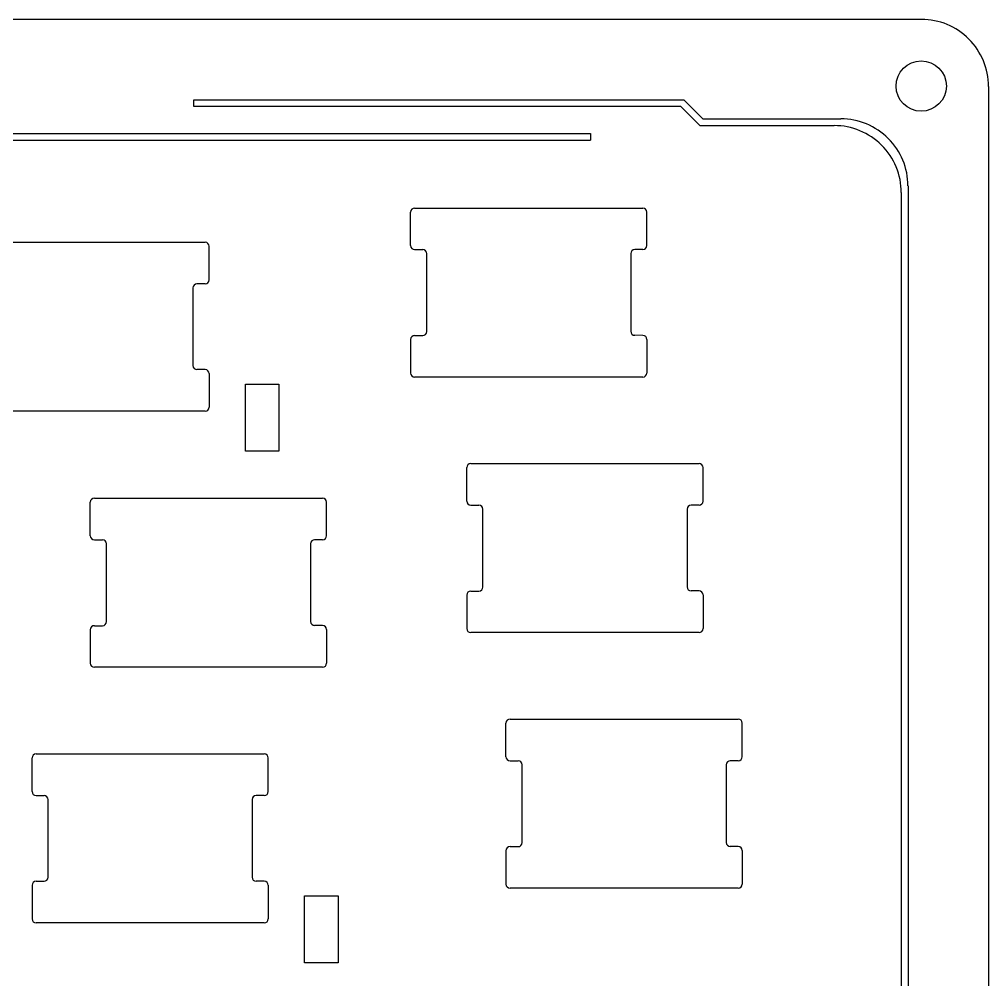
# Model space of a CAD drawing. Extents: x 7 to 394, y -192 to -46.
# Drawn here: x 321.4 to 393.6, y -125 to -53.4 of the extents above; entities that cross this region are included whole.
import ezdxf

# ---------------------------------------------------------------- set-up
doc = ezdxf.new("R2010")
doc.units = 0
doc.layers.add('Pcb_17aa', color=7, linetype='CONTINUOUS')

msp = doc.modelspace()

# ---------------------------------------------------------------- linework, layer by layer
at = {"layer": 'Pcb_17aa'}
for p, q in [((388.637, -53.3832), (266.466, -53.3806)), ((388.637, -53.3832, -1.6), (266.466, -53.3806, -1.6)), ((388.637, -53.3832), (266.466, -53.3806)), ((388.637, -53.3832, -1.6), (266.466, -53.3806, -1.6)), ((388.637, -53.3832), (388.637, -53.3832, -1.6)), ((388.637, -53.3832), (388.637, -53.3832, -1.6)), ((390.498, -58.354), (390.498, -58.354, -1.6)), ((390.498, -58.354), (390.498, -58.354, -1.6)), ((393.642, -58.3819), (393.642, -58.3819, -1.6)), ((393.642, -58.3819), (393.647, -172.534)), ((393.642, -58.3819, -1.6), (393.647, -172.534, -1.6)), ((393.642, -58.3819), (393.642, -58.3819, -1.6)), ((393.642, -58.3819), (393.647, -172.534)), ((393.642, -58.3819, -1.6), (393.647, -172.534, -1.6)), ((334.432, -59.3827), (334.432, -59.3827, -1.6)), ((334.432, -59.3827), (370.931, -59.3827)), ((334.432, -59.3827, -1.6), (370.931, -59.3827, -1.6)), ((334.432, -59.3827), (334.432, -59.3827, -1.6)), ((334.432, -59.883), (334.432, -59.3827)), ((334.432, -59.883, -1.6), (334.432, -59.3827, -1.6)), ((334.432, -59.3827), (370.931, -59.3827)), ((334.432, -59.883), (334.432, -59.3827)), ((334.432, -59.3827, -1.6), (370.931, -59.3827, -1.6)), ((334.432, -59.883, -1.6), (334.432, -59.3827, -1.6)), ((334.432, -59.883), (334.432, -59.883, -1.6)), ((370.721, -59.883), (334.432, -59.883)), ((370.721, -59.883, -1.6), (334.432, -59.883, -1.6)), ((334.432, -59.883), (334.432, -59.883, -1.6)), ((370.721, -59.883), (334.432, -59.883)), ((370.721, -59.883, -1.6), (334.432, -59.883, -1.6)), ((370.721, -59.883), (370.721, -59.883, -1.6)), ((372.135, -61.2978), (370.721, -59.883)), ((372.135, -61.2978, -1.6), (370.721, -59.883, -1.6)), ((370.721, -59.883), (370.721, -59.883, -1.6)), ((372.135, -61.2978), (370.721, -59.883)), ((372.135, -61.2978, -1.6), (370.721, -59.883, -1.6)), ((370.931, -59.3827), (370.931, -59.3827, -1.6)), ((370.931, -59.3827), (372.346, -60.7974)), ((370.931, -59.3827, -1.6), (372.346, -60.7974, -1.6)), ((370.931, -59.3827), (370.931, -59.3827, -1.6)), ((370.931, -59.3827), (372.346, -60.7974)), ((370.931, -59.3827, -1.6), (372.346, -60.7974, -1.6)), ((372.135, -61.2978), (372.135, -61.2978, -1.6)), ((372.135, -61.2978), (382.137, -61.2978)), ((372.135, -61.2978, -1.6), (382.137, -61.2978, -1.6)), ((372.135, -61.2978), (372.135, -61.2978, -1.6)), ((372.135, -61.2978), (382.137, -61.2978)), ((372.135, -61.2978, -1.6), (382.137, -61.2978, -1.6)), ((372.346, -60.7974), (372.346, -60.7974, -1.6)), ((372.346, -60.7974), (382.635, -60.7974)), ((372.346, -60.7974, -1.6), (382.635, -60.7974, -1.6)), ((372.346, -60.7974), (372.346, -60.7974, -1.6)), ((372.346, -60.7974), (382.635, -60.7974)), ((372.346, -60.7974, -1.6), (382.635, -60.7974, -1.6)), ((382.137, -61.2978), (382.137, -61.2978, -1.6)), ((382.137, -61.2978), (382.137, -61.2978, -1.6)), ((382.635, -60.7974), (382.635, -60.7974, -1.6)), ((382.635, -60.7974), (382.635, -60.7974, -1.6)), ((289.563, -61.8846), (363.992, -61.8846)), ((289.563, -61.8846, -1.6), (363.992, -61.8846, -1.6)), ((289.563, -61.8846), (363.992, -61.8846)), ((289.563, -61.8846, -1.6), (363.992, -61.8846, -1.6)), ((363.992, -61.8846), (363.992, -61.8846, -1.6)), ((363.992, -61.8846), (363.992, -61.8846, -1.6)), ((363.992, -61.8846), (363.992, -62.3849)), ((363.992, -61.8846, -1.6), (363.992, -62.3849, -1.6)), ((363.992, -61.8846), (363.992, -62.3849)), ((363.992, -61.8846, -1.6), (363.992, -62.3849, -1.6)), ((289.563, -62.3849), (363.992, -62.3849)), ((289.563, -62.3849, -1.6), (363.992, -62.3849, -1.6)), ((289.563, -62.3849), (363.992, -62.3849)), ((289.563, -62.3849, -1.6), (363.992, -62.3849, -1.6)), ((363.992, -62.3849), (363.992, -62.3849, -1.6)), ((363.992, -62.3849), (363.992, -62.3849, -1.6)), ((387.142, -66.2965), (387.142, -66.2965, -1.6)), ((387.142, -66.2965), (387.142, -164.576)), ((387.142, -66.2965, -1.6), (387.142, -164.576, -1.6)), ((387.142, -66.2965), (387.142, -66.2965, -1.6)), ((387.142, -66.2965), (387.142, -164.576)), ((387.142, -66.2965, -1.6), (387.142, -164.576, -1.6)), ((387.64, -65.7962), (387.64, -65.7962, -1.6)), ((387.64, -65.7962), (387.642, -165.084)), ((387.64, -65.7962, -1.6), (387.642, -165.084, -1.6)), ((387.64, -65.7962), (387.64, -65.7962, -1.6)), ((387.64, -65.7962), (387.642, -165.084)), ((387.64, -65.7962, -1.6), (387.642, -165.084, -1.6)), ((350.571, -67.7421), (350.571, -67.7421, -1.6)), ((350.571, -67.7421), (350.571, -67.7421, -1.6)), ((350.571, -70.2412), (350.571, -67.7421)), ((350.571, -70.2412, -1.6), (350.571, -67.7421, -1.6)), ((350.571, -70.2412), (350.571, -67.7421)), ((350.571, -70.2412, -1.6), (350.571, -67.7421, -1.6)), ((350.871, -67.4421), (350.871, -67.4421, -1.6)), ((350.871, -67.4421), (367.876, -67.4421)), ((350.871, -67.4421, -1.6), (367.876, -67.4421, -1.6)), ((350.871, -67.4421), (350.871, -67.4421, -1.6)), ((350.871, -67.4421), (367.876, -67.4421)), ((350.871, -67.4421, -1.6), (367.876, -67.4421, -1.6)), ((367.876, -67.4421), (367.876, -67.4421, -1.6)), ((367.876, -67.4421), (367.876, -67.4421, -1.6)), ((368.176, -67.7421), (368.176, -67.7421, -1.6)), ((368.178, -70.2412), (368.176, -67.7421)), ((368.178, -70.2412, -1.6), (368.176, -67.7421, -1.6)), ((368.176, -67.7421), (368.176, -67.7421, -1.6)), ((368.178, -70.2412), (368.176, -67.7421)), ((368.178, -70.2412, -1.6), (368.176, -67.7421, -1.6)), ((318.257, -69.9948), (335.262, -69.9948)), ((318.257, -69.9948, -1.6), (335.262, -69.9948, -1.6)), ((318.257, -69.9948), (335.262, -69.9948)), ((318.257, -69.9948, -1.6), (335.262, -69.9948, -1.6)), ((335.262, -69.9948), (335.262, -69.9948, -1.6)), ((335.262, -69.9948), (335.262, -69.9948, -1.6)), ((335.562, -70.2948), (335.562, -70.2948, -1.6)), ((335.562, -70.2948), (335.562, -70.2948, -1.6)), ((335.562, -72.7989), (335.562, -70.2948)), ((335.562, -72.7989, -1.6), (335.562, -70.2948, -1.6)), ((335.562, -72.7989), (335.562, -70.2948)), ((335.562, -72.7989, -1.6), (335.562, -70.2948, -1.6)), ((350.571, -70.2412), (350.571, -70.2412, -1.6)), ((350.571, -70.2412), (350.571, -70.2412, -1.6)), ((350.871, -70.5412), (351.475, -70.5406)), ((350.871, -70.5412, -1.6), (351.475, -70.5406, -1.6)), ((350.871, -70.5412), (351.475, -70.5406)), ((350.871, -70.5412, -1.6), (351.475, -70.5406, -1.6)), ((350.871, -70.5412), (350.871, -70.5412, -1.6)), ((350.871, -70.5412), (350.871, -70.5412, -1.6)), ((351.475, -70.5406), (351.475, -70.5406, -1.6)), ((351.475, -70.5406), (351.475, -70.5406, -1.6)), ((367.284, -70.5409), (367.284, -70.5409, -1.6)), ((367.878, -70.5412), (367.284, -70.5409)), ((367.878, -70.5412, -1.6), (367.284, -70.5409, -1.6)), ((367.284, -70.5409), (367.284, -70.5409, -1.6)), ((367.878, -70.5412), (367.284, -70.5409)), ((367.878, -70.5412, -1.6), (367.284, -70.5409, -1.6)), ((367.878, -70.5412), (367.878, -70.5412, -1.6)), ((367.878, -70.5412), (367.878, -70.5412, -1.6)), ((368.178, -70.2412), (368.178, -70.2412, -1.6)), ((368.178, -70.2412), (368.178, -70.2412, -1.6)), ((351.775, -70.8406), (351.775, -70.8406, -1.6)), ((351.775, -70.8406), (351.775, -70.8406, -1.6)), ((351.775, -76.6465), (351.775, -70.8406)), ((351.775, -76.6465, -1.6), (351.775, -70.8406, -1.6)), ((351.775, -76.6465), (351.775, -70.8406)), ((351.775, -76.6465, -1.6), (351.775, -70.8406, -1.6)), ((366.984, -70.8409), (366.984, -70.8409, -1.6)), ((366.984, -70.8409), (366.984, -70.8409, -1.6)), ((366.984, -70.8409), (366.984, -76.6315)), ((366.984, -70.8409, -1.6), (366.984, -76.6315, -1.6)), ((366.984, -70.8409), (366.984, -76.6315)), ((366.984, -70.8409, -1.6), (366.984, -76.6315, -1.6)), ((335.562, -72.7989), (335.562, -72.7989, -1.6)), ((335.562, -72.7989), (335.562, -72.7989, -1.6)), ((334.353, -73.3984), (334.353, -73.3984, -1.6)), ((334.353, -73.3984), (334.353, -79.1896)), ((334.353, -73.3984, -1.6), (334.353, -79.1896, -1.6)), ((334.353, -73.3984), (334.353, -73.3984, -1.6)), ((334.353, -73.3984), (334.353, -79.1896)), ((334.353, -73.3984, -1.6), (334.353, -79.1896, -1.6)), ((334.653, -73.0984), (334.653, -73.0984, -1.6)), ((334.653, -73.0984), (334.653, -73.0984, -1.6)), ((335.262, -73.0989), (334.653, -73.0984)), ((335.262, -73.0989, -1.6), (334.653, -73.0984, -1.6)), ((335.262, -73.0989), (334.653, -73.0984)), ((335.262, -73.0989, -1.6), (334.653, -73.0984, -1.6)), ((335.262, -73.0989), (335.262, -73.0989, -1.6)), ((335.262, -73.0989), (335.262, -73.0989, -1.6)), ((350.571, -77.2465), (350.571, -77.2465, -1.6)), ((350.571, -77.2465), (350.571, -79.7405)), ((350.571, -77.2465, -1.6), (350.571, -79.7405, -1.6)), ((350.571, -77.2465), (350.571, -77.2465, -1.6)), ((350.571, -77.2465), (350.571, -79.7405)), ((350.571, -77.2465, -1.6), (350.571, -79.7405, -1.6)), ((350.871, -76.9465), (350.871, -76.9465, -1.6)), ((350.871, -76.9465), (350.871, -76.9465, -1.6)), ((350.871, -76.9465), (351.475, -76.9465)), ((350.871, -76.9465, -1.6), (351.475, -76.9465, -1.6)), ((350.871, -76.9465), (351.475, -76.9465)), ((350.871, -76.9465, -1.6), (351.475, -76.9465, -1.6)), ((351.475, -76.9465), (351.475, -76.9465, -1.6)), ((351.475, -76.9465), (351.475, -76.9465, -1.6)), ((351.775, -76.6465), (351.775, -76.6465, -1.6)), ((351.775, -76.6465), (351.775, -76.6465, -1.6)), ((366.984, -76.6315), (366.984, -76.6315, -1.6)), ((366.984, -76.6315), (366.984, -76.6315, -1.6)), ((367.284, -76.9315), (367.284, -76.9315, -1.6)), ((367.284, -76.9315), (367.284, -76.9315, -1.6)), ((367.881, -76.9338), (367.284, -76.9315)), ((367.881, -76.9338, -1.6), (367.284, -76.9315, -1.6)), ((367.881, -76.9338), (367.284, -76.9315)), ((367.881, -76.9338, -1.6), (367.284, -76.9315, -1.6)), ((367.881, -76.9338), (367.881, -76.9338, -1.6)), ((367.881, -76.9338), (367.881, -76.9338, -1.6)), ((368.181, -77.2338), (368.176, -79.7408)), ((368.181, -77.2338, -1.6), (368.176, -79.7408, -1.6)), ((368.181, -77.2338), (368.176, -79.7408)), ((368.181, -77.2338, -1.6), (368.176, -79.7408, -1.6)), ((368.181, -77.2338), (368.181, -77.2338, -1.6)), ((368.181, -77.2338), (368.181, -77.2338, -1.6)), ((334.353, -79.1896), (334.353, -79.1896, -1.6)), ((334.353, -79.1896), (334.353, -79.1896, -1.6)), ((335.262, -79.489), (334.653, -79.4896)), ((335.262, -79.489, -1.6), (334.653, -79.4896, -1.6)), ((335.262, -79.489), (334.653, -79.4896)), ((335.262, -79.489, -1.6), (334.653, -79.4896, -1.6)), ((334.653, -79.4896), (334.653, -79.4896, -1.6)), ((334.653, -79.4896), (334.653, -79.4896, -1.6)), ((335.262, -79.489), (335.262, -79.489, -1.6)), ((335.262, -79.489), (335.262, -79.489, -1.6)), ((335.562, -79.789), (335.562, -79.789, -1.6)), ((335.562, -79.789), (335.562, -82.2881)), ((335.562, -79.789, -1.6), (335.562, -82.2881, -1.6)), ((335.562, -79.789), (335.562, -79.789, -1.6)), ((335.562, -79.789), (335.562, -82.2881)), ((335.562, -79.789, -1.6), (335.562, -82.2881, -1.6)), ((350.571, -79.7405), (350.571, -79.7405, -1.6)), ((350.571, -79.7405), (350.571, -79.7405, -1.6)), ((350.871, -80.0405), (350.871, -80.0405, -1.6)), ((367.876, -80.0408), (350.871, -80.0405)), ((367.876, -80.0408, -1.6), (350.871, -80.0405, -1.6)), ((350.871, -80.0405), (350.871, -80.0405, -1.6)), ((367.876, -80.0408), (350.871, -80.0405)), ((367.876, -80.0408, -1.6), (350.871, -80.0405, -1.6)), ((367.876, -80.0408), (367.876, -80.0408, -1.6)), ((367.876, -80.0408), (367.876, -80.0408, -1.6)), ((368.176, -79.7408), (368.176, -79.7408, -1.6)), ((368.176, -79.7408), (368.176, -79.7408, -1.6)), ((338.259, -80.5777), (338.259, -80.5777, -1.6)), ((338.259, -80.5777), (340.761, -80.5777)), ((338.259, -80.5777, -1.6), (340.761, -80.5777, -1.6)), ((338.259, -80.5777), (338.259, -80.5777, -1.6)), ((338.259, -85.5777), (338.259, -80.5777)), ((338.259, -85.5777, -1.6), (338.259, -80.5777, -1.6)), ((338.259, -80.5777), (340.761, -80.5777)), ((338.259, -85.5777), (338.259, -80.5777)), ((338.259, -80.5777, -1.6), (340.761, -80.5777, -1.6)), ((338.259, -85.5777, -1.6), (338.259, -80.5777, -1.6)), ((340.761, -80.5777), (340.761, -80.5777, -1.6)), ((340.761, -80.5777), (340.761, -85.5777)), ((340.761, -80.5777, -1.6), (340.761, -85.5777, -1.6)), ((340.761, -80.5777), (340.761, -80.5777, -1.6)), ((340.761, -80.5777), (340.761, -85.5777)), ((340.761, -80.5777, -1.6), (340.761, -85.5777, -1.6)), ((335.562, -82.2881), (335.562, -82.2881, -1.6)), ((335.562, -82.2881), (335.562, -82.2881, -1.6)), ((335.262, -82.5881), (318.257, -82.5881)), ((335.262, -82.5881, -1.6), (318.257, -82.5881, -1.6)), ((335.262, -82.5881), (318.257, -82.5881)), ((335.262, -82.5881, -1.6), (318.257, -82.5881, -1.6)), ((335.262, -82.5881), (335.262, -82.5881, -1.6)), ((335.262, -82.5881), (335.262, -82.5881, -1.6)), ((338.259, -85.5777), (338.259, -85.5777, -1.6)), ((340.761, -85.5777), (338.259, -85.5777)), ((340.761, -85.5777, -1.6), (338.259, -85.5777, -1.6)), ((338.259, -85.5777), (338.259, -85.5777, -1.6)), ((340.761, -85.5777), (338.259, -85.5777)), ((340.761, -85.5777, -1.6), (338.259, -85.5777, -1.6)), ((340.761, -85.5777), (340.761, -85.5777, -1.6)), ((340.761, -85.5777), (340.761, -85.5777, -1.6)), ((355.062, -86.4921), (355.062, -86.4921, -1.6)), ((355.062, -86.4921), (372.067, -86.4921)), ((355.062, -86.4921, -1.6), (372.067, -86.4921, -1.6)), ((355.062, -86.4921), (355.062, -86.4921, -1.6)), ((355.062, -86.4921), (372.067, -86.4921)), ((355.062, -86.4921, -1.6), (372.067, -86.4921, -1.6)), ((372.067, -86.4921), (372.067, -86.4921, -1.6)), ((372.067, -86.4921), (372.067, -86.4921, -1.6)), ((354.762, -86.7921), (354.762, -86.7921, -1.6)), ((354.762, -86.7921), (354.762, -86.7921, -1.6)), ((354.762, -89.2912), (354.762, -86.7921)), ((354.762, -89.2912, -1.6), (354.762, -86.7921, -1.6)), ((354.762, -89.2912), (354.762, -86.7921)), ((354.762, -89.2912, -1.6), (354.762, -86.7921, -1.6)), ((372.367, -86.7921), (372.367, -86.7921, -1.6)), ((372.369, -89.2912), (372.367, -86.7921)), ((372.369, -89.2912, -1.6), (372.367, -86.7921, -1.6)), ((372.367, -86.7921), (372.367, -86.7921, -1.6)), ((372.369, -89.2912), (372.367, -86.7921)), ((372.369, -89.2912, -1.6), (372.367, -86.7921, -1.6)), ((326.707, -89.3702), (326.707, -89.3702, -1.6)), ((326.707, -89.3702), (326.707, -89.3702, -1.6)), ((326.708, -91.8693), (326.707, -89.3702)), ((326.708, -91.8693, -1.6), (326.707, -89.3702, -1.6)), ((326.708, -91.8693), (326.707, -89.3702)), ((326.708, -91.8693, -1.6), (326.707, -89.3702, -1.6)), ((327.007, -89.0702), (327.007, -89.0702, -1.6)), ((327.007, -89.0702), (344.013, -89.0702)), ((327.007, -89.0702, -1.6), (344.013, -89.0702, -1.6)), ((327.007, -89.0702), (327.007, -89.0702, -1.6)), ((327.007, -89.0702), (344.013, -89.0702)), ((327.007, -89.0702, -1.6), (344.013, -89.0702, -1.6)), ((344.013, -89.0702), (344.013, -89.0702, -1.6)), ((344.013, -89.0702), (344.013, -89.0702, -1.6)), ((344.313, -89.3702), (344.313, -89.3702, -1.6)), ((344.315, -91.8693), (344.313, -89.3702)), ((344.315, -91.8693, -1.6), (344.313, -89.3702, -1.6)), ((344.313, -89.3702), (344.313, -89.3702, -1.6)), ((344.315, -91.8693), (344.313, -89.3702)), ((344.315, -91.8693, -1.6), (344.313, -89.3702, -1.6)), ((354.762, -89.2912), (354.762, -89.2912, -1.6)), ((354.762, -89.2912), (354.762, -89.2912, -1.6)), ((372.369, -89.2912), (372.369, -89.2912, -1.6)), ((372.369, -89.2912), (372.369, -89.2912, -1.6)), ((355.062, -89.5912), (355.666, -89.5906)), ((355.062, -89.5912, -1.6), (355.666, -89.5906, -1.6)), ((355.062, -89.5912), (355.666, -89.5906)), ((355.062, -89.5912, -1.6), (355.666, -89.5906, -1.6)), ((355.062, -89.5912), (355.062, -89.5912, -1.6)), ((355.062, -89.5912), (355.062, -89.5912, -1.6)), ((355.666, -89.5906), (355.666, -89.5906, -1.6)), ((355.666, -89.5906), (355.666, -89.5906, -1.6)), ((355.966, -89.8906), (355.966, -89.8906, -1.6)), ((355.966, -89.8906), (355.966, -89.8906, -1.6)), ((355.966, -95.6965), (355.966, -89.8906)), ((355.966, -95.6965, -1.6), (355.966, -89.8906, -1.6)), ((355.966, -95.6965), (355.966, -89.8906)), ((355.966, -95.6965, -1.6), (355.966, -89.8906, -1.6)), ((371.175, -89.8909), (371.175, -89.8909, -1.6)), ((371.175, -89.8909), (371.175, -89.8909, -1.6)), ((371.175, -89.8909), (371.175, -95.6815)), ((371.175, -89.8909, -1.6), (371.175, -95.6815, -1.6)), ((371.175, -89.8909), (371.175, -95.6815)), ((371.175, -89.8909, -1.6), (371.175, -95.6815, -1.6)), ((371.475, -89.5909), (371.475, -89.5909, -1.6)), ((372.069, -89.5912), (371.475, -89.5909)), ((372.069, -89.5912, -1.6), (371.475, -89.5909, -1.6)), ((371.475, -89.5909), (371.475, -89.5909, -1.6)), ((372.069, -89.5912), (371.475, -89.5909)), ((372.069, -89.5912, -1.6), (371.475, -89.5909, -1.6)), ((372.069, -89.5912), (372.069, -89.5912, -1.6)), ((372.069, -89.5912), (372.069, -89.5912, -1.6)), ((326.708, -91.8693), (326.708, -91.8693, -1.6)), ((326.708, -91.8693), (326.708, -91.8693, -1.6)), ((327.008, -92.1693), (327.611, -92.1687)), ((327.008, -92.1693, -1.6), (327.611, -92.1687, -1.6)), ((327.008, -92.1693), (327.611, -92.1687)), ((327.008, -92.1693, -1.6), (327.611, -92.1687, -1.6)), ((327.008, -92.1693), (327.008, -92.1693, -1.6)), ((327.008, -92.1693), (327.008, -92.1693, -1.6)), ((327.611, -92.1687), (327.611, -92.1687, -1.6)), ((327.611, -92.1687), (327.611, -92.1687, -1.6)), ((343.421, -92.169), (343.421, -92.169, -1.6)), ((344.015, -92.1693), (343.421, -92.169)), ((344.015, -92.1693, -1.6), (343.421, -92.169, -1.6)), ((343.421, -92.169), (343.421, -92.169, -1.6)), ((344.015, -92.1693), (343.421, -92.169)), ((344.015, -92.1693, -1.6), (343.421, -92.169, -1.6)), ((344.015, -92.1693), (344.015, -92.1693, -1.6)), ((344.015, -92.1693), (344.015, -92.1693, -1.6)), ((344.315, -91.8693), (344.315, -91.8693, -1.6)), ((344.315, -91.8693), (344.315, -91.8693, -1.6)), ((327.911, -92.4687), (327.911, -92.4687, -1.6)), ((327.911, -92.4687), (327.911, -92.4687, -1.6)), ((327.912, -98.2746), (327.911, -92.4687)), ((327.912, -98.2746, -1.6), (327.911, -92.4687, -1.6)), ((327.912, -98.2746), (327.911, -92.4687)), ((327.912, -98.2746, -1.6), (327.911, -92.4687, -1.6)), ((343.121, -92.469), (343.121, -92.469, -1.6)), ((343.121, -92.469), (343.121, -92.469, -1.6)), ((343.121, -92.469), (343.121, -98.2596)), ((343.121, -92.469, -1.6), (343.121, -98.2596, -1.6)), ((343.121, -92.469), (343.121, -98.2596)), ((343.121, -92.469, -1.6), (343.121, -98.2596, -1.6)), ((355.062, -95.9965), (355.062, -95.9965, -1.6)), ((355.062, -95.9965), (355.062, -95.9965, -1.6)), ((355.062, -95.9965), (355.666, -95.9965)), ((355.062, -95.9965, -1.6), (355.666, -95.9965, -1.6)), ((355.062, -95.9965), (355.666, -95.9965)), ((355.062, -95.9965, -1.6), (355.666, -95.9965, -1.6)), ((355.666, -95.9965), (355.666, -95.9965, -1.6)), ((355.666, -95.9965), (355.666, -95.9965, -1.6)), ((355.966, -95.6965), (355.966, -95.6965, -1.6)), ((355.966, -95.6965), (355.966, -95.6965, -1.6)), ((371.175, -95.6815), (371.175, -95.6815, -1.6)), ((371.175, -95.6815), (371.175, -95.6815, -1.6)), ((371.475, -95.9815), (371.475, -95.9815, -1.6)), ((371.475, -95.9815), (371.475, -95.9815, -1.6)), ((372.072, -95.9838), (371.475, -95.9815)), ((372.072, -95.9838, -1.6), (371.475, -95.9815, -1.6)), ((372.072, -95.9838), (371.475, -95.9815)), ((372.072, -95.9838, -1.6), (371.475, -95.9815, -1.6)), ((372.072, -95.9838), (372.072, -95.9838, -1.6)), ((372.072, -95.9838), (372.072, -95.9838, -1.6)), ((354.762, -96.2965), (354.762, -96.2965, -1.6)), ((354.762, -96.2965), (354.762, -98.7905)), ((354.762, -96.2965, -1.6), (354.762, -98.7905, -1.6)), ((354.762, -96.2965), (354.762, -96.2965, -1.6)), ((354.762, -96.2965), (354.762, -98.7905)), ((354.762, -96.2965, -1.6), (354.762, -98.7905, -1.6)), ((372.372, -96.2838), (372.367, -98.7908)), ((372.372, -96.2838, -1.6), (372.367, -98.7908, -1.6)), ((372.372, -96.2838), (372.367, -98.7908)), ((372.372, -96.2838, -1.6), (372.367, -98.7908, -1.6)), ((372.372, -96.2838), (372.372, -96.2838, -1.6)), ((372.372, -96.2838), (372.372, -96.2838, -1.6)), ((326.707, -98.8746), (326.707, -98.8746, -1.6)), ((326.707, -98.8746), (326.707, -101.369)), ((326.707, -98.8746, -1.6), (326.707, -101.369, -1.6)), ((326.707, -98.8746), (326.707, -98.8746, -1.6)), ((326.707, -98.8746), (326.707, -101.369)), ((326.707, -98.8746, -1.6), (326.707, -101.369, -1.6)), ((327.007, -98.5746), (327.007, -98.5746, -1.6)), ((327.007, -98.5746), (327.007, -98.5746, -1.6)), ((327.007, -98.5746), (327.612, -98.5746)), ((327.007, -98.5746, -1.6), (327.612, -98.5746, -1.6)), ((327.007, -98.5746), (327.612, -98.5746)), ((327.007, -98.5746, -1.6), (327.612, -98.5746, -1.6)), ((327.612, -98.5746), (327.612, -98.5746, -1.6)), ((327.612, -98.5746), (327.612, -98.5746, -1.6)), ((327.912, -98.2746), (327.912, -98.2746, -1.6)), ((327.912, -98.2746), (327.912, -98.2746, -1.6)), ((343.121, -98.2596), (343.121, -98.2596, -1.6)), ((343.121, -98.2596), (343.121, -98.2596, -1.6)), ((343.421, -98.5596), (343.421, -98.5596, -1.6)), ((343.421, -98.5596), (343.421, -98.5596, -1.6)), ((344.017, -98.5619), (343.421, -98.5596)), ((344.017, -98.5619, -1.6), (343.421, -98.5596, -1.6)), ((344.017, -98.5619), (343.421, -98.5596)), ((344.017, -98.5619, -1.6), (343.421, -98.5596, -1.6)), ((344.017, -98.5619), (344.017, -98.5619, -1.6)), ((344.017, -98.5619), (344.017, -98.5619, -1.6)), ((344.317, -98.8619), (344.313, -101.369)), ((344.317, -98.8619, -1.6), (344.313, -101.369, -1.6)), ((344.317, -98.8619), (344.313, -101.369)), ((344.317, -98.8619, -1.6), (344.313, -101.369, -1.6)), ((344.317, -98.8619), (344.317, -98.8619, -1.6)), ((344.317, -98.8619), (344.317, -98.8619, -1.6)), ((354.762, -98.7905), (354.762, -98.7905, -1.6)), ((354.762, -98.7905), (354.762, -98.7905, -1.6)), ((372.367, -98.7908), (372.367, -98.7908, -1.6)), ((372.367, -98.7908), (372.367, -98.7908, -1.6)), ((355.062, -99.0905), (355.062, -99.0905, -1.6)), ((372.067, -99.0908), (355.062, -99.0905)), ((372.067, -99.0908, -1.6), (355.062, -99.0905, -1.6)), ((355.062, -99.0905), (355.062, -99.0905, -1.6)), ((372.067, -99.0908), (355.062, -99.0905)), ((372.067, -99.0908, -1.6), (355.062, -99.0905, -1.6)), ((372.067, -99.0908), (372.067, -99.0908, -1.6)), ((372.067, -99.0908), (372.067, -99.0908, -1.6)), ((326.707, -101.369), (326.707, -101.369, -1.6)), ((326.707, -101.369), (326.707, -101.369, -1.6)), ((327.007, -101.669), (327.007, -101.669, -1.6)), ((344.013, -101.669), (327.007, -101.669)), ((344.013, -101.669, -1.6), (327.007, -101.669, -1.6)), ((327.007, -101.669), (327.007, -101.669, -1.6)), ((344.013, -101.669), (327.007, -101.669)), ((344.013, -101.669, -1.6), (327.007, -101.669, -1.6)), ((344.013, -101.669), (344.013, -101.669, -1.6)), ((344.013, -101.669), (344.013, -101.669, -1.6)), ((344.313, -101.369), (344.313, -101.369, -1.6)), ((344.313, -101.369), (344.313, -101.369, -1.6)), ((357.683, -105.842), (357.683, -105.842, -1.6)), ((357.683, -105.842), (357.683, -105.842, -1.6)), ((357.683, -108.341), (357.683, -105.842)), ((357.683, -108.341, -1.6), (357.683, -105.842, -1.6)), ((357.683, -108.341), (357.683, -105.842)), ((357.683, -108.341, -1.6), (357.683, -105.842, -1.6)), ((357.983, -105.542), (357.983, -105.542, -1.6)), ((357.983, -105.542), (374.988, -105.542)), ((357.983, -105.542, -1.6), (374.988, -105.542, -1.6)), ((357.983, -105.542), (357.983, -105.542, -1.6)), ((357.983, -105.542), (374.988, -105.542)), ((357.983, -105.542, -1.6), (374.988, -105.542, -1.6)), ((374.988, -105.542), (374.988, -105.542, -1.6)), ((374.988, -105.542), (374.988, -105.542, -1.6)), ((375.288, -105.842), (375.288, -105.842, -1.6)), ((375.29, -108.341), (375.288, -105.842)), ((375.29, -108.341, -1.6), (375.288, -105.842, -1.6)), ((375.288, -105.842), (375.288, -105.842, -1.6)), ((375.29, -108.341), (375.288, -105.842)), ((375.29, -108.341, -1.6), (375.288, -105.842, -1.6)), ((322.664, -108.133), (322.664, -108.133, -1.6)), ((322.664, -108.133), (322.664, -108.133, -1.6)), ((322.664, -108.133), (339.669, -108.133)), ((322.664, -108.133, -1.6), (339.669, -108.133, -1.6)), ((322.664, -108.133), (339.669, -108.133)), ((322.664, -108.133, -1.6), (339.669, -108.133, -1.6)), ((339.669, -108.133), (339.669, -108.133, -1.6)), ((339.669, -108.133), (339.669, -108.133, -1.6)), ((322.364, -108.433), (322.364, -108.433, -1.6)), ((322.367, -110.937), (322.364, -108.433)), ((322.367, -110.937, -1.6), (322.364, -108.433, -1.6)), ((322.364, -108.433), (322.364, -108.433, -1.6)), ((322.367, -110.937), (322.364, -108.433)), ((322.367, -110.937, -1.6), (322.364, -108.433, -1.6)), ((339.969, -108.433), (339.969, -108.433, -1.6)), ((339.969, -108.433), (339.969, -108.433, -1.6)), ((339.969, -110.937), (339.969, -108.433)), ((339.969, -110.937, -1.6), (339.969, -108.433, -1.6)), ((339.969, -110.937), (339.969, -108.433)), ((339.969, -110.937, -1.6), (339.969, -108.433, -1.6)), ((357.683, -108.341), (357.683, -108.341, -1.6)), ((357.683, -108.341), (357.683, -108.341, -1.6)), ((357.983, -108.641), (357.983, -108.641, -1.6)), ((357.983, -108.641), (357.983, -108.641, -1.6)), ((357.983, -108.641), (358.587, -108.641)), ((357.983, -108.641, -1.6), (358.587, -108.641, -1.6)), ((357.983, -108.641), (358.587, -108.641)), ((357.983, -108.641, -1.6), (358.587, -108.641, -1.6)), ((358.587, -108.641), (358.587, -108.641, -1.6)), ((358.587, -108.641), (358.587, -108.641, -1.6)), ((358.887, -108.941), (358.887, -108.941, -1.6)), ((358.887, -108.941), (358.887, -108.941, -1.6)), ((358.887, -114.746), (358.887, -108.941)), ((358.887, -114.746, -1.6), (358.887, -108.941, -1.6)), ((358.887, -114.746), (358.887, -108.941)), ((358.887, -114.746, -1.6), (358.887, -108.941, -1.6)), ((374.096, -108.941), (374.096, -108.941, -1.6)), ((374.096, -108.941), (374.096, -108.941, -1.6)), ((374.096, -108.941), (374.096, -114.732)), ((374.096, -108.941, -1.6), (374.096, -114.732, -1.6)), ((374.096, -108.941), (374.096, -114.732)), ((374.096, -108.941, -1.6), (374.096, -114.732, -1.6)), ((374.396, -108.641), (374.396, -108.641, -1.6)), ((374.99, -108.641), (374.396, -108.641)), ((374.99, -108.641, -1.6), (374.396, -108.641, -1.6)), ((374.396, -108.641), (374.396, -108.641, -1.6)), ((374.99, -108.641), (374.396, -108.641)), ((374.99, -108.641, -1.6), (374.396, -108.641, -1.6)), ((374.99, -108.641), (374.99, -108.641, -1.6)), ((374.99, -108.641), (374.99, -108.641, -1.6)), ((375.29, -108.341), (375.29, -108.341, -1.6)), ((375.29, -108.341), (375.29, -108.341, -1.6)), ((322.367, -110.937), (322.367, -110.937, -1.6)), ((322.367, -110.937), (322.367, -110.937, -1.6)), ((339.969, -110.937), (339.969, -110.937, -1.6)), ((339.969, -110.937), (339.969, -110.937, -1.6)), ((322.667, -111.237), (322.667, -111.237, -1.6)), ((322.667, -111.237), (323.26, -111.237)), ((322.667, -111.237, -1.6), (323.26, -111.237, -1.6)), ((322.667, -111.237), (322.667, -111.237, -1.6)), ((322.667, -111.237), (323.26, -111.237)), ((322.667, -111.237, -1.6), (323.26, -111.237, -1.6)), ((323.26, -111.237), (323.26, -111.237, -1.6)), ((323.26, -111.237), (323.26, -111.237, -1.6)), ((323.56, -111.537), (323.56, -111.537, -1.6)), ((323.56, -117.328), (323.56, -111.537)), ((323.56, -117.328, -1.6), (323.56, -111.537, -1.6)), ((323.56, -111.537), (323.56, -111.537, -1.6)), ((323.56, -117.328), (323.56, -111.537)), ((323.56, -117.328, -1.6), (323.56, -111.537, -1.6)), ((338.76, -111.536), (338.76, -111.536, -1.6)), ((338.76, -111.536), (338.76, -117.328)), ((338.76, -111.536, -1.6), (338.76, -117.328, -1.6)), ((338.76, -111.536), (338.76, -111.536, -1.6)), ((338.76, -111.536), (338.76, -117.328)), ((338.76, -111.536, -1.6), (338.76, -117.328, -1.6)), ((339.06, -111.236), (339.06, -111.236, -1.6)), ((339.06, -111.236), (339.06, -111.236, -1.6)), ((339.669, -111.237), (339.06, -111.236)), ((339.669, -111.237, -1.6), (339.06, -111.236, -1.6)), ((339.669, -111.237), (339.06, -111.236)), ((339.669, -111.237, -1.6), (339.06, -111.236, -1.6)), ((339.669, -111.237), (339.669, -111.237, -1.6)), ((339.669, -111.237), (339.669, -111.237, -1.6)), ((358.887, -114.746), (358.887, -114.746, -1.6)), ((358.887, -114.746), (358.887, -114.746, -1.6)), ((374.096, -114.732), (374.096, -114.732, -1.6)), ((374.096, -114.732), (374.096, -114.732, -1.6)), ((357.683, -115.346), (357.683, -115.346, -1.6)), ((357.683, -115.346), (357.683, -117.84)), ((357.683, -115.346, -1.6), (357.683, -117.84, -1.6)), ((357.683, -115.346), (357.683, -115.346, -1.6)), ((357.683, -115.346), (357.683, -117.84)), ((357.683, -115.346, -1.6), (357.683, -117.84, -1.6)), ((357.983, -115.046), (357.983, -115.046, -1.6)), ((357.983, -115.046), (357.983, -115.046, -1.6)), ((357.983, -115.046), (358.587, -115.046)), ((357.983, -115.046, -1.6), (358.587, -115.046, -1.6)), ((357.983, -115.046), (358.587, -115.046)), ((357.983, -115.046, -1.6), (358.587, -115.046, -1.6)), ((358.587, -115.046), (358.587, -115.046, -1.6)), ((358.587, -115.046), (358.587, -115.046, -1.6)), ((374.396, -115.032), (374.396, -115.032, -1.6)), ((374.396, -115.032), (374.396, -115.032, -1.6)), ((374.993, -115.034), (374.396, -115.032)), ((374.993, -115.034, -1.6), (374.396, -115.032, -1.6)), ((374.993, -115.034), (374.396, -115.032)), ((374.993, -115.034, -1.6), (374.396, -115.032, -1.6)), ((374.993, -115.034), (374.993, -115.034, -1.6)), ((374.993, -115.034), (374.993, -115.034, -1.6)), ((375.293, -115.334), (375.288, -117.841)), ((375.293, -115.334, -1.6), (375.288, -117.841, -1.6)), ((375.293, -115.334), (375.288, -117.841)), ((375.293, -115.334, -1.6), (375.288, -117.841, -1.6)), ((375.293, -115.334), (375.293, -115.334, -1.6)), ((375.293, -115.334), (375.293, -115.334, -1.6)), ((322.664, -117.627), (322.664, -117.627, -1.6)), ((322.664, -117.627), (323.26, -117.628)), ((322.664, -117.627, -1.6), (323.26, -117.628, -1.6)), ((322.664, -117.627), (322.664, -117.627, -1.6)), ((322.664, -117.627), (323.26, -117.628)), ((322.664, -117.627, -1.6), (323.26, -117.628, -1.6)), ((323.26, -117.628), (323.26, -117.628, -1.6)), ((323.26, -117.628), (323.26, -117.628, -1.6)), ((323.56, -117.328), (323.56, -117.328, -1.6)), ((323.56, -117.328), (323.56, -117.328, -1.6)), ((338.76, -117.328), (338.76, -117.328, -1.6)), ((338.76, -117.328), (338.76, -117.328, -1.6)), ((339.669, -117.627), (339.06, -117.628)), ((339.669, -117.627, -1.6), (339.06, -117.628, -1.6)), ((339.669, -117.627), (339.06, -117.628)), ((339.669, -117.627, -1.6), (339.06, -117.628, -1.6)), ((339.06, -117.628), (339.06, -117.628, -1.6)), ((339.06, -117.628), (339.06, -117.628, -1.6)), ((339.669, -117.627), (339.669, -117.627, -1.6)), ((339.669, -117.627), (339.669, -117.627, -1.6)), ((322.364, -117.927), (322.364, -117.927, -1.6)), ((322.364, -117.927), (322.364, -117.927, -1.6)), ((322.364, -117.927), (322.364, -120.426)), ((322.364, -117.927, -1.6), (322.364, -120.426, -1.6)), ((322.364, -117.927), (322.364, -120.426)), ((322.364, -117.927, -1.6), (322.364, -120.426, -1.6)), ((339.969, -117.927), (339.969, -117.927, -1.6)), ((339.969, -117.927), (339.969, -120.426)), ((339.969, -117.927, -1.6), (339.969, -120.426, -1.6)), ((339.969, -117.927), (339.969, -117.927, -1.6)), ((339.969, -117.927), (339.969, -120.426)), ((339.969, -117.927, -1.6), (339.969, -120.426, -1.6)), ((357.683, -117.84), (357.683, -117.84, -1.6)), ((357.683, -117.84), (357.683, -117.84, -1.6)), ((357.983, -118.14), (357.983, -118.14, -1.6)), ((374.988, -118.141), (357.983, -118.14)), ((374.988, -118.141, -1.6), (357.983, -118.14, -1.6)), ((357.983, -118.14), (357.983, -118.14, -1.6)), ((374.988, -118.141), (357.983, -118.14)), ((374.988, -118.141, -1.6), (357.983, -118.14, -1.6)), ((374.988, -118.141), (374.988, -118.141, -1.6)), ((374.988, -118.141), (374.988, -118.141, -1.6)), ((375.288, -117.841), (375.288, -117.841, -1.6)), ((375.288, -117.841), (375.288, -117.841, -1.6)), ((342.666, -118.716), (342.666, -118.716, -1.6)), ((342.666, -118.716), (345.168, -118.716)), ((342.666, -118.716, -1.6), (345.168, -118.716, -1.6)), ((342.666, -118.716), (342.666, -118.716, -1.6)), ((342.666, -123.716), (342.666, -118.716)), ((342.666, -123.716, -1.6), (342.666, -118.716, -1.6)), ((342.666, -118.716), (345.168, -118.716)), ((342.666, -123.716), (342.666, -118.716)), ((342.666, -118.716, -1.6), (345.168, -118.716, -1.6)), ((342.666, -123.716, -1.6), (342.666, -118.716, -1.6)), ((345.168, -118.716), (345.168, -118.716, -1.6)), ((345.168, -118.716), (345.168, -123.716)), ((345.168, -118.716, -1.6), (345.168, -123.716, -1.6)), ((345.168, -118.716), (345.168, -118.716, -1.6)), ((345.168, -118.716), (345.168, -123.716)), ((345.168, -118.716, -1.6), (345.168, -123.716, -1.6)), ((322.364, -120.426), (322.364, -120.426, -1.6)), ((322.364, -120.426), (322.364, -120.426, -1.6)), ((339.969, -120.426), (339.969, -120.426, -1.6)), ((339.969, -120.426), (339.969, -120.426, -1.6)), ((322.664, -120.726), (322.664, -120.726, -1.6)), ((322.664, -120.726), (322.664, -120.726, -1.6)), ((339.669, -120.726), (322.664, -120.726)), ((339.669, -120.726, -1.6), (322.664, -120.726, -1.6)), ((339.669, -120.726), (322.664, -120.726)), ((339.669, -120.726, -1.6), (322.664, -120.726, -1.6)), ((339.669, -120.726), (339.669, -120.726, -1.6)), ((339.669, -120.726), (339.669, -120.726, -1.6)), ((342.666, -123.716), (342.666, -123.716, -1.6)), ((345.168, -123.716), (342.666, -123.716)), ((345.168, -123.716, -1.6), (342.666, -123.716, -1.6)), ((342.666, -123.716), (342.666, -123.716, -1.6)), ((345.168, -123.716), (342.666, -123.716)), ((345.168, -123.716, -1.6), (342.666, -123.716, -1.6)), ((345.168, -123.716), (345.168, -123.716, -1.6)), ((345.168, -123.716), (345.168, -123.716, -1.6))]:
    msp.add_line(p, q, dxfattribs=at)
msp.add_circle((388.623, -58.354), 1.875, dxfattribs=at)
msp.add_circle((388.623, -58.354), 1.875, dxfattribs=at)
msp.add_circle((388.623, -58.354), 1.875, dxfattribs=at)
msp.add_circle((388.623, -58.354), 1.875, dxfattribs=at)
for centre, radius, start, end in [((388.64, -58.3844), 5.0013, 0.029087, 90.0342), ((388.64, -58.3844, -1.6), 5.0013, 0.029087, 90.0342), ((388.64, -58.3844), 5.0013, 0.029087, 90.0342), ((388.64, -58.3844, -1.6), 5.0013, 0.029087, 90.0342), ((382.14, -66.2991), 5.0013, 0.029087, 90.0342), ((382.14, -66.2991, -1.6), 5.0013, 0.029087, 90.0342), ((382.14, -66.2991), 5.0013, 0.029087, 90.0342), ((382.14, -66.2991, -1.6), 5.0013, 0.029087, 90.0342), ((382.638, -65.7987), 5.0013, 0.029087, 90.0342), ((382.638, -65.7987, -1.6), 5.0013, 0.029087, 90.0342), ((382.638, -65.7987), 5.0013, 0.029087, 90.0342), ((382.638, -65.7987, -1.6), 5.0013, 0.029087, 90.0342), ((350.871, -67.7421), 0.3, 90, 180), ((350.871, -67.7421, -1.6), 0.3, 90, 180), ((350.871, -67.7421), 0.3, 90, 180), ((350.871, -67.7421, -1.6), 0.3, 90, 180), ((367.876, -67.7421), 0.3, 0, 90), ((367.876, -67.7421, -1.6), 0.3, 0, 90), ((367.876, -67.7421), 0.3, 0, 90), ((367.876, -67.7421, -1.6), 0.3, 0, 90), ((335.262, -70.2948), 0.3, 0, 90), ((335.262, -70.2948, -1.6), 0.3, 0, 90), ((335.262, -70.2948), 0.3, 0, 90), ((335.262, -70.2948, -1.6), 0.3, 0, 90), ((350.871, -70.2412), 0.3, 180, -90), ((350.871, -70.2412, -1.6), 0.3, 180, -90), ((350.871, -70.2412), 0.3, 180, -90), ((350.871, -70.2412, -1.6), 0.3, 180, -90), ((351.475, -70.8406), 0.3, 0, 90), ((351.475, -70.8406, -1.6), 0.3, 0, 90), ((351.475, -70.8406), 0.3, 0, 90), ((351.475, -70.8406, -1.6), 0.3, 0, 90), ((367.284, -70.8409), 0.3, 90, 180), ((367.284, -70.8409, -1.6), 0.3, 90, 180), ((367.284, -70.8409), 0.3, 90, 180), ((367.284, -70.8409, -1.6), 0.3, 90, 180), ((367.878, -70.2412), 0.3, -90, 0), ((367.878, -70.2412, -1.6), 0.3, -90, 0), ((367.878, -70.2412), 0.3, -90, 0), ((367.878, -70.2412, -1.6), 0.3, -90, 0), ((335.262, -72.7989), 0.3, -90, 0), ((335.262, -72.7989, -1.6), 0.3, -90, 0), ((335.262, -72.7989), 0.3, -90, 0), ((335.262, -72.7989, -1.6), 0.3, -90, 0), ((334.653, -73.3984), 0.3, 90, 180), ((334.653, -73.3984, -1.6), 0.3, 90, 180), ((334.653, -73.3984), 0.3, 90, 180), ((334.653, -73.3984, -1.6), 0.3, 90, 180), ((350.871, -77.2465), 0.3, 90, 180), ((350.871, -77.2465, -1.6), 0.3, 90, 180), ((350.871, -77.2465), 0.3, 90, 180), ((350.871, -77.2465, -1.6), 0.3, 90, 180), ((351.475, -76.6465), 0.3, -90, 0), ((351.475, -76.6465, -1.6), 0.3, -90, 0), ((351.475, -76.6465), 0.3, -90, 0), ((351.475, -76.6465, -1.6), 0.3, -90, 0), ((367.284, -76.6315), 0.3, 180, -90), ((367.284, -76.6315, -1.6), 0.3, 180, -90), ((367.284, -76.6315), 0.3, 180, -90), ((367.284, -76.6315, -1.6), 0.3, 180, -90), ((367.881, -77.2338), 0.3, 0, 90), ((367.881, -77.2338, -1.6), 0.3, 0, 90), ((367.881, -77.2338), 0.3, 0, 90), ((367.881, -77.2338, -1.6), 0.3, 0, 90), ((334.653, -79.1896), 0.3, 180, -90), ((334.653, -79.1896, -1.6), 0.3, 180, -90), ((334.653, -79.1896), 0.3, 180, -90), ((334.653, -79.1896, -1.6), 0.3, 180, -90), ((335.262, -79.789), 0.3, 0, 90), ((335.262, -79.789, -1.6), 0.3, 0, 90), ((335.262, -79.789), 0.3, 0, 90), ((335.262, -79.789, -1.6), 0.3, 0, 90), ((350.871, -79.7405), 0.3, 180, -90), ((350.871, -79.7405, -1.6), 0.3, 180, -90), ((350.871, -79.7405), 0.3, 180, -90), ((350.871, -79.7405, -1.6), 0.3, 180, -90), ((367.876, -79.7408), 0.3, -90, 0), ((367.876, -79.7408, -1.6), 0.3, -90, 0), ((367.876, -79.7408), 0.3, -90, 0), ((367.876, -79.7408, -1.6), 0.3, -90, 0), ((335.262, -82.2881), 0.3, -90, 0), ((335.262, -82.2881, -1.6), 0.3, -90, 0), ((335.262, -82.2881), 0.3, -90, 0), ((335.262, -82.2881, -1.6), 0.3, -90, 0), ((355.062, -86.7921), 0.3, 90, 180), ((355.062, -86.7921, -1.6), 0.3, 90, 180), ((355.062, -86.7921), 0.3, 90, 180), ((355.062, -86.7921, -1.6), 0.3, 90, 180), ((372.067, -86.7921), 0.3, 0, 90), ((372.067, -86.7921, -1.6), 0.3, 0, 90), ((372.067, -86.7921), 0.3, 0, 90), ((372.067, -86.7921, -1.6), 0.3, 0, 90), ((327.007, -89.3702), 0.3, 90, 180), ((327.007, -89.3702, -1.6), 0.3, 90, 180), ((327.007, -89.3702), 0.3, 90, 180), ((327.007, -89.3702, -1.6), 0.3, 90, 180), ((344.013, -89.3702), 0.3, 0, 90), ((344.013, -89.3702, -1.6), 0.3, 0, 90), ((344.013, -89.3702), 0.3, 0, 90), ((344.013, -89.3702, -1.6), 0.3, 0, 90), ((355.062, -89.2912), 0.3, 180, -90), ((355.062, -89.2912, -1.6), 0.3, 180, -90), ((355.062, -89.2912), 0.3, 180, -90), ((355.062, -89.2912, -1.6), 0.3, 180, -90), ((372.069, -89.2912), 0.3, -90, 0), ((372.069, -89.2912, -1.6), 0.3, -90, 0), ((372.069, -89.2912), 0.3, -90, 0), ((372.069, -89.2912, -1.6), 0.3, -90, 0), ((355.666, -89.8906), 0.3, 0, 90), ((355.666, -89.8906, -1.6), 0.3, 0, 90), ((355.666, -89.8906), 0.3, 0, 90), ((355.666, -89.8906, -1.6), 0.3, 0, 90), ((371.475, -89.8909), 0.3, 90, 180), ((371.475, -89.8909, -1.6), 0.3, 90, 180), ((371.475, -89.8909), 0.3, 90, 180), ((371.475, -89.8909, -1.6), 0.3, 90, 180), ((327.008, -91.8693), 0.3, 180, -90), ((327.008, -91.8693, -1.6), 0.3, 180, -90), ((327.008, -91.8693), 0.3, 180, -90), ((327.008, -91.8693, -1.6), 0.3, 180, -90), ((327.611, -92.4687), 0.3, 0, 90), ((327.611, -92.4687, -1.6), 0.3, 0, 90), ((327.611, -92.4687), 0.3, 0, 90), ((327.611, -92.4687, -1.6), 0.3, 0, 90), ((343.421, -92.469), 0.3, 90, 180), ((343.421, -92.469, -1.6), 0.3, 90, 180), ((343.421, -92.469), 0.3, 90, 180), ((343.421, -92.469, -1.6), 0.3, 90, 180), ((344.015, -91.8693), 0.3, -90, 0), ((344.015, -91.8693, -1.6), 0.3, -90, 0), ((344.015, -91.8693), 0.3, -90, 0), ((344.015, -91.8693, -1.6), 0.3, -90, 0), ((355.062, -96.2965), 0.3, 90, 180), ((355.062, -96.2965, -1.6), 0.3, 90, 180), ((355.062, -96.2965), 0.3, 90, 180), ((355.062, -96.2965, -1.6), 0.3, 90, 180), ((355.666, -95.6965), 0.3, -90, 0), ((355.666, -95.6965, -1.6), 0.3, -90, 0), ((355.666, -95.6965), 0.3, -90, 0), ((355.666, -95.6965, -1.6), 0.3, -90, 0), ((371.475, -95.6815), 0.3, 180, -90), ((371.475, -95.6815, -1.6), 0.3, 180, -90), ((371.475, -95.6815), 0.3, 180, -90), ((371.475, -95.6815, -1.6), 0.3, 180, -90), ((372.072, -96.2838), 0.3, 0, 90), ((372.072, -96.2838, -1.6), 0.3, 0, 90), ((372.072, -96.2838), 0.3, 0, 90), ((372.072, -96.2838, -1.6), 0.3, 0, 90), ((327.007, -98.8746), 0.3, 90, 180), ((327.007, -98.8746, -1.6), 0.3, 90, 180), ((327.007, -98.8746), 0.3, 90, 180), ((327.007, -98.8746, -1.6), 0.3, 90, 180), ((327.612, -98.2746), 0.3, -90, 0), ((327.612, -98.2746, -1.6), 0.3, -90, 0), ((327.612, -98.2746), 0.3, -90, 0), ((327.612, -98.2746, -1.6), 0.3, -90, 0), ((343.421, -98.2596), 0.3, 180, -90), ((343.421, -98.2596, -1.6), 0.3, 180, -90), ((343.421, -98.2596), 0.3, 180, -90), ((343.421, -98.2596, -1.6), 0.3, 180, -90), ((344.017, -98.8619), 0.3, 0, 90), ((344.017, -98.8619, -1.6), 0.3, 0, 90), ((344.017, -98.8619), 0.3, 0, 90), ((344.017, -98.8619, -1.6), 0.3, 0, 90), ((355.062, -98.7905), 0.3, 180, -90), ((355.062, -98.7905, -1.6), 0.3, 180, -90), ((355.062, -98.7905), 0.3, 180, -90), ((355.062, -98.7905, -1.6), 0.3, 180, -90), ((372.067, -98.7908), 0.3, -90, 0), ((372.067, -98.7908, -1.6), 0.3, -90, 0), ((372.067, -98.7908), 0.3, -90, 0), ((372.067, -98.7908, -1.6), 0.3, -90, 0), ((327.007, -101.369), 0.3, 180, -90), ((327.007, -101.369, -1.6), 0.3, 180, -90), ((327.007, -101.369), 0.3, 180, -90), ((327.007, -101.369, -1.6), 0.3, 180, -90), ((344.013, -101.369), 0.3, -90, 0), ((344.013, -101.369, -1.6), 0.3, -90, 0), ((344.013, -101.369), 0.3, -90, 0), ((344.013, -101.369, -1.6), 0.3, -90, 0), ((357.983, -105.842), 0.3, 90, 180), ((357.983, -105.842, -1.6), 0.3, 90, 180), ((357.983, -105.842), 0.3, 90, 180), ((357.983, -105.842, -1.6), 0.3, 90, 180), ((374.988, -105.842), 0.3, 0, 90), ((374.988, -105.842, -1.6), 0.3, 0, 90), ((374.988, -105.842), 0.3, 0, 90), ((374.988, -105.842, -1.6), 0.3, 0, 90), ((322.664, -108.433), 0.3, 90, 180), ((322.664, -108.433, -1.6), 0.3, 90, 180), ((322.664, -108.433), 0.3, 90, 180), ((322.664, -108.433, -1.6), 0.3, 90, 180), ((339.669, -108.433), 0.3, 0, 90), ((339.669, -108.433, -1.6), 0.3, 0, 90), ((339.669, -108.433), 0.3, 0, 90), ((339.669, -108.433, -1.6), 0.3, 0, 90), ((357.983, -108.341), 0.3, 180, -90), ((357.983, -108.341, -1.6), 0.3, 180, -90), ((357.983, -108.341), 0.3, 180, -90), ((357.983, -108.341, -1.6), 0.3, 180, -90), ((358.587, -108.941), 0.3, 0, 90), ((358.587, -108.941, -1.6), 0.3, 0, 90), ((358.587, -108.941), 0.3, 0, 90), ((358.587, -108.941, -1.6), 0.3, 0, 90), ((374.396, -108.941), 0.3, 90, 180), ((374.396, -108.941, -1.6), 0.3, 90, 180), ((374.396, -108.941), 0.3, 90, 180), ((374.396, -108.941, -1.6), 0.3, 90, 180), ((374.99, -108.341), 0.3, -90, 0), ((374.99, -108.341, -1.6), 0.3, -90, 0), ((374.99, -108.341), 0.3, -90, 0), ((374.99, -108.341, -1.6), 0.3, -90, 0), ((322.667, -110.937), 0.3, 180, -90), ((322.667, -110.937, -1.6), 0.3, 180, -90), ((322.667, -110.937), 0.3, 180, -90), ((322.667, -110.937, -1.6), 0.3, 180, -90), ((339.669, -110.937), 0.3, -90, 0), ((339.669, -110.937, -1.6), 0.3, -90, 0), ((339.669, -110.937), 0.3, -90, 0), ((339.669, -110.937, -1.6), 0.3, -90, 0), ((323.26, -111.537), 0.3, 0, 90), ((323.26, -111.537, -1.6), 0.3, 0, 90), ((323.26, -111.537), 0.3, 0, 90), ((323.26, -111.537, -1.6), 0.3, 0, 90), ((339.06, -111.536), 0.3, 90, 180), ((339.06, -111.536, -1.6), 0.3, 90, 180), ((339.06, -111.536), 0.3, 90, 180), ((339.06, -111.536, -1.6), 0.3, 90, 180), ((358.587, -114.746), 0.3, -90, 0), ((358.587, -114.746, -1.6), 0.3, -90, 0), ((358.587, -114.746), 0.3, -90, 0), ((358.587, -114.746, -1.6), 0.3, -90, 0), ((374.396, -114.732), 0.3, 180, -90), ((374.396, -114.732, -1.6), 0.3, 180, -90), ((374.396, -114.732), 0.3, 180, -90), ((374.396, -114.732, -1.6), 0.3, 180, -90), ((357.983, -115.346), 0.3, 90, 180), ((357.983, -115.346, -1.6), 0.3, 90, 180), ((357.983, -115.346), 0.3, 90, 180), ((357.983, -115.346, -1.6), 0.3, 90, 180), ((374.993, -115.334), 0.3, 0, 90), ((374.993, -115.334, -1.6), 0.3, 0, 90), ((374.993, -115.334), 0.3, 0, 90), ((374.993, -115.334, -1.6), 0.3, 0, 90), ((322.664, -117.927), 0.3, 90, 180), ((322.664, -117.927, -1.6), 0.3, 90, 180), ((322.664, -117.927), 0.3, 90, 180), ((322.664, -117.927, -1.6), 0.3, 90, 180), ((323.26, -117.328), 0.3, -90, 0), ((323.26, -117.328, -1.6), 0.3, -90, 0), ((323.26, -117.328), 0.3, -90, 0), ((323.26, -117.328, -1.6), 0.3, -90, 0), ((339.06, -117.328), 0.3, 180, -90), ((339.06, -117.328, -1.6), 0.3, 180, -90), ((339.06, -117.328), 0.3, 180, -90), ((339.06, -117.328, -1.6), 0.3, 180, -90), ((339.669, -117.927), 0.3, 0, 90), ((339.669, -117.927, -1.6), 0.3, 0, 90), ((339.669, -117.927), 0.3, 0, 90), ((339.669, -117.927, -1.6), 0.3, 0, 90), ((357.983, -117.84), 0.3, 180, -90), ((357.983, -117.84, -1.6), 0.3, 180, -90), ((357.983, -117.84), 0.3, 180, -90), ((357.983, -117.84, -1.6), 0.3, 180, -90), ((374.988, -117.841), 0.3, -90, 0), ((374.988, -117.841, -1.6), 0.3, -90, 0), ((374.988, -117.841), 0.3, -90, 0), ((374.988, -117.841, -1.6), 0.3, -90, 0), ((322.664, -120.426), 0.3, 180, -90), ((322.664, -120.426, -1.6), 0.3, 180, -90), ((322.664, -120.426), 0.3, 180, -90), ((322.664, -120.426, -1.6), 0.3, 180, -90), ((339.669, -120.426), 0.3, -90, 0), ((339.669, -120.426, -1.6), 0.3, -90, 0), ((339.669, -120.426), 0.3, -90, 0), ((339.669, -120.426, -1.6), 0.3, -90, 0)]:
    msp.add_arc(centre, radius, start, end, dxfattribs=at)

doc.saveas('drawing.dxf')
